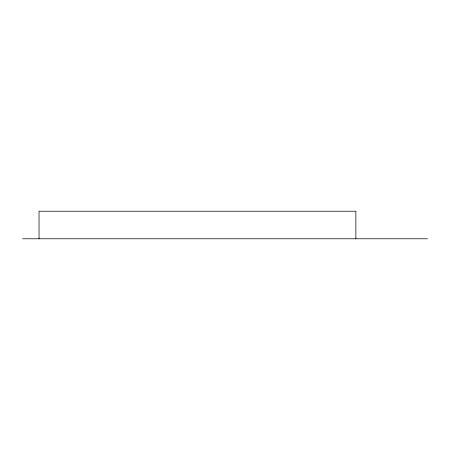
<?xml version="1.0" encoding="UTF-8"?>
<svg xmlns="http://www.w3.org/2000/svg" width="450" height="450" viewBox="0 0 450 450"><rect width="100%" height="100%" fill="white"/><g stroke="black" fill="none" stroke-linecap="round" stroke-linejoin="round"><path stroke-width="0.67" d="M22.5 238.776L427.5 238.776M355.866 238.776L355.866 211.224L39.032 211.224L39.032 238.776"/></g></svg>
